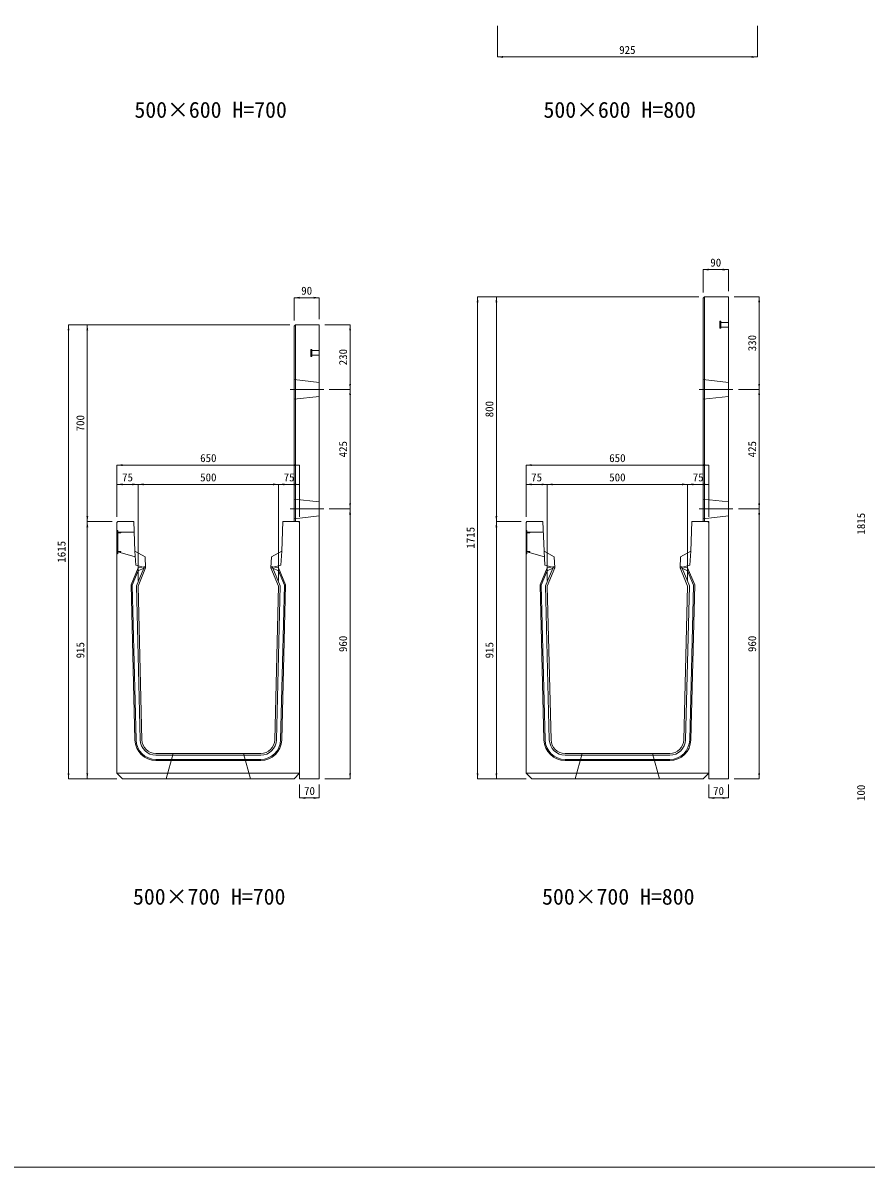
# Model space of a CAD drawing. Units: millimetres at full size. Extents: x -7442 to 51876, y 9625 to 40052.
# Drawn here: x 44845 to 47846, y 30160 to 34231 of the extents above; entities that cross this region are included whole.
import ezdxf
from ezdxf.enums import TextEntityAlignment as Align

# ---------------------------------------------------------------- set-up
doc = ezdxf.new("R2010")
doc.units = ezdxf.units.MM
doc.header["$LTSCALE"] = 16
for name, pattern in [('DASHED', [7.5, 6, -1.5]), ('USER1', [13.5, 7.5, -6]), ('USER2', [285.75, 190.5, -31.75, 31.75, -31.75])]:
    doc.linetypes.add(name, pattern=pattern)
doc.layers.add('0_2', color=7, linetype='Continuous')
for name, color, linetype, lineweight in [('HOLE', 7, 'DASHED', 9), ('KIJUN', 5, 'Continuous', 9), ('WWAY', 5, 'Continuous', 9), ('寸法線', 7, 'Continuous', 9), ('本体', 2, 'Continuous', 13), ('補助線', 8, 'Continuous', 9), ('ｲﾝｻｰﾄ', 3, 'USER1', 9)]:
    doc.layers.add(name, color=color, linetype=linetype, lineweight=lineweight)
doc.styles.add('ＭＳ ゴシック', font='')
doc.styles.get('ＭＳ ゴシック').set_extended_font_data('MS Gothic')

# ---------------------------------------------------------------- blocks, each defined once
blk = doc.blocks.new('filled_arrow')
at = {"color": 0, "linetype": 'Continuous', "lineweight": -2}
blk.add_solid([(7.5, 1.25), (0, 0), (7.5, -1.25)], dxfattribs=at)

msp = doc.modelspace()

# ---------------------------------------------------------------- linework, layer by layer
at = {"layer": 'HOLE'}
for points in [[(45379.9, 31631.78), (45629.9, 31631.78), (45654.9, 31541.78), (45354.9, 31541.78)], [(46835.59, 31631.78), (47085.59, 31631.78), (47110.59, 31541.78), (46810.59, 31541.78)]]:
    msp.add_lwpolyline(points, close=True, dxfattribs=at)
at = {"layer": 'KIJUN'}
for p, q in [((45255.02, 32292.24), (45255.15, 32282.12)), ((45274.91, 32290.58), (45281.9, 32291.78)), ((45734.9, 32290.58), (45727.9, 32291.78)), ((45754.78, 32292.24), (45754.65, 32282.12)), ((46710.71, 32292.24), (46710.84, 32282.12)), ((46730.6, 32290.58), (46737.59, 32291.78)), ((47190.59, 32290.58), (47183.59, 32291.78)), ((47210.47, 32292.24), (47210.35, 32282.12)), ((45268.67, 31680.52), (45254.9, 32226.78)), ((46724.36, 31680.52), (46710.59, 32226.78)), ((45691.15, 31631.78), (45318.66, 31631.78)), ((47146.84, 31631.78), (46774.35, 31631.78)), ((45318.66, 31625.78), (45691.15, 31625.78)), ((45691.15, 31610.78), (45318.66, 31610.78)), ((45318.66, 31606.78), (45691.15, 31606.78)), ((46774.35, 31625.78), (47146.84, 31625.78)), ((47146.84, 31610.78), (46774.35, 31610.78)), ((46774.35, 31606.78), (47146.84, 31606.78))]:
    msp.add_line(p, q, dxfattribs=at)
at = {"layer": 'KIJUN', "color": 7, "lineweight": 13}
for p, q in [((45691.15, 31631.78), (45318.66, 31631.78)), ((47146.84, 31631.78), (46774.35, 31631.78))]:
    msp.add_line(p, q, dxfattribs=at)
at = {"layer": 'KIJUN', "color": 7}
for p, q in [((45179.9, 31561.78), (45829.9, 31561.78)), ((46635.59, 31561.78), (47285.59, 31561.78))]:
    msp.add_line(p, q, dxfattribs=at)
at = {"layer": 'KIJUN', "color": 7, "lineweight": 13}
for points in [[(45281.9, 32291.78), (45279.9, 32331.78), (45243.9, 32351.78), (45239.9, 32456.78), (45182.9, 32456.78), (45179.9, 32453.78), (45179.9, 31561.78), (45199.9, 31541.78), (45809.9, 31541.78), (45829.9, 31561.78), (45829.9, 32453.78), (45826.9, 32456.78), (45769.9, 32456.78), (45765.9, 32351.78), (45729.9, 32331.78), (45727.9, 32291.78), (45754.9, 32226.78), (45741.13, 31680.52)], [(46737.59, 32291.78), (46735.59, 32331.78), (46699.59, 32351.78), (46695.59, 32456.78), (46638.59, 32456.78), (46635.59, 32453.78), (46635.59, 31561.78), (46655.59, 31541.78), (47265.59, 31541.78), (47285.59, 31561.78), (47285.59, 32453.78), (47282.59, 32456.78), (47225.59, 32456.78), (47221.59, 32351.78), (47185.59, 32331.78), (47183.59, 32291.78), (47210.59, 32226.78), (47196.82, 31680.52)], [(45268.67, 31680.52), (45254.9, 32226.78), (45281.9, 32291.78)], [(46724.36, 31680.52), (46710.59, 32226.78), (46737.59, 32291.78)]]:
    msp.add_lwpolyline(points, dxfattribs=at)
at = {"layer": 'KIJUN', "color": 7, "linetype": 'DASHED', "lineweight": 13}
for points in [[(45281.9, 32291.78), (45246.57, 32301.78), (45243.9, 32351.78)], [(45727.9, 32291.78), (45763.23, 32301.78), (45765.9, 32351.78)], [(46737.59, 32291.78), (46702.26, 32301.78), (46699.59, 32351.78)], [(47183.59, 32291.78), (47218.93, 32301.78), (47221.59, 32351.78)]]:
    msp.add_lwpolyline(points, dxfattribs=at)
at = {"layer": 'KIJUN'}
for points in [[(45254.9, 32226.78), (45281.9, 32291.78), (45281.65, 32296.81), (45255.02, 32292.24), (45229.78, 32231.46), (45243.68, 31679.89)], [(45247.68, 31679.99), (45233.8, 32230.71), (45255.15, 32282.12)], [(45255.15, 32282.12), (45274.91, 32290.58), (45248.87, 32227.9), (45262.67, 31680.37)], [(45766.12, 31679.89), (45780.03, 32231.46), (45754.78, 32292.24), (45728.15, 32296.81), (45727.9, 32291.78), (45754.9, 32226.78), (45741.13, 31680.52)], [(45747.13, 31680.37), (45760.93, 32227.9), (45734.9, 32290.58), (45754.65, 32282.12), (45776.01, 32230.71), (45762.12, 31679.99)], [(46710.59, 32226.78), (46737.59, 32291.78), (46737.34, 32296.81), (46710.71, 32292.24), (46685.47, 32231.46), (46699.37, 31679.89)], [(46703.37, 31679.99), (46689.49, 32230.71), (46710.84, 32282.12)], [(46710.84, 32282.12), (46730.6, 32290.58), (46704.56, 32227.9), (46718.37, 31680.37)], [(47221.81, 31679.89), (47235.72, 32231.46), (47210.47, 32292.24), (47183.84, 32296.81), (47183.59, 32291.78), (47210.59, 32226.78), (47196.82, 31680.52)], [(47202.82, 31680.37), (47216.62, 32227.9), (47190.59, 32290.58), (47210.35, 32282.12), (47231.7, 32230.71), (47217.82, 31679.99)]]:
    msp.add_lwpolyline(points, dxfattribs=at)
for centre, radius, start, end in [((45318.66, 31681.78), 75, 181.44413, 270), ((45318.66, 31681.78), 71, 181.44413, 270), ((45318.66, 31681.78), 56, 181.44413, 270), ((45318.66, 31681.78), 50, 181.44413, 270), ((45691.15, 31681.78), 50, 270, 358.55587), ((45691.15, 31681.78), 56, 270, 358.55587), ((45691.15, 31681.78), 71, 270, 358.55587), ((45691.15, 31681.78), 75, 270, 358.55587), ((46774.35, 31681.78), 75, 181.44413, 270), ((46774.35, 31681.78), 71, 181.44413, 270), ((46774.35, 31681.78), 56, 181.44413, 270), ((46774.35, 31681.78), 50, 181.44413, 270), ((47146.84, 31681.78), 50, 270, 358.55587), ((47146.84, 31681.78), 56, 270, 358.55587), ((47146.84, 31681.78), 71, 270, 358.55587), ((47146.84, 31681.78), 75, 270, 358.55587)]:
    msp.add_arc(centre, radius, start, end, dxfattribs=at)
at = {"layer": 'KIJUN', "color": 7, "lineweight": 13}
for centre, start, end in [((45318.66, 31681.78), 181.44413, 270), ((45691.15, 31681.78), 270, 358.55587), ((46774.35, 31681.78), 181.44413, 270), ((47146.84, 31681.78), 270, 358.55587)]:
    msp.add_arc(centre, 50, start, end, dxfattribs=at)
at = {"layer": 'WWAY', "color": 7, "linetype": 'DASHED', "lineweight": 13}
for points in [[(45179.9, 32426.78), (45183.1, 32424.78), (45183.1, 32342.78), (45179.9, 32340.78)], [(45241.35, 32418.78), (45183.1, 32418.78), (45183.1, 32424.78), (45179.9, 32426.78)], [(46635.59, 32426.78), (46638.79, 32424.78), (46638.79, 32342.78), (46635.59, 32340.78)], [(46697.04, 32418.78), (46638.79, 32418.78), (46638.79, 32424.78), (46635.59, 32426.78)], [(45179.9, 32340.78), (45183.1, 32342.78), (45183.1, 32348.78), (45244.97, 32331.78)], [(46635.59, 32340.78), (46638.79, 32342.78), (46638.79, 32348.78), (46700.66, 32331.78)]]:
    msp.add_lwpolyline(points, dxfattribs=at)
at = {"layer": 'WWAY'}
for points in [[(45181.1, 32423.78), (45183.1, 32423.78), (45183.1, 32343.78), (45181.1, 32343.78)], [(45183.1, 32418.78), (45193.1, 32418.78), (45193.1, 32416.78), (45183.1, 32416.78)], [(46636.79, 32423.78), (46638.79, 32423.78), (46638.79, 32343.78), (46636.79, 32343.78)], [(46638.79, 32418.78), (46648.79, 32418.78), (46648.79, 32416.78), (46638.79, 32416.78)], [(45183.1, 32350.78), (45193.1, 32350.78), (45193.1, 32348.78), (45183.1, 32348.78)], [(46638.79, 32350.78), (46648.79, 32350.78), (46648.79, 32348.78), (46638.79, 32348.78)]]:
    msp.add_lwpolyline(points, close=True, dxfattribs=at)
at = {"layer": '寸法線'}
for p, q in [((46533.59, 34220.86), (46533.59, 34109.69)), ((47458.59, 34220.86), (47458.59, 34109.69)), ((46533.59, 34109.69), (47458.59, 34109.69)), ((47265.59, 33353.22), (47355.59, 33353.22)), ((47265.59, 33271.78), (47265.59, 33353.22)), ((47355.59, 33276.78), (47355.59, 33353.22)), ((46463.12, 31541.78), (46463.12, 33256.78)), ((47250.59, 33256.78), (46463.12, 33256.78)), ((46530.01, 32456.78), (46530.01, 33256.78)), ((47250.59, 33256.78), (46530.01, 33256.78)), ((47375.59, 33256.78), (47465.03, 33256.78)), ((47465.03, 32926.78), (47465.03, 33256.78)), ((45809.9, 33253.22), (45899.9, 33253.22)), ((45809.9, 33171.78), (45809.9, 33253.22)), ((45899.9, 33176.78), (45899.9, 33253.22)), ((45007.43, 31541.78), (45007.43, 33156.78)), ((45794.9, 33156.78), (45007.43, 33156.78)), ((45074.32, 32456.78), (45074.32, 33156.78)), ((45794.9, 33156.78), (45074.32, 33156.78)), ((45919.9, 33156.78), (46009.33, 33156.78)), ((46009.33, 32926.78), (46009.33, 33156.78)), ((45935.49, 32926.78), (46009.33, 32926.78)), ((45935.49, 32926.78), (46009.33, 32926.78)), ((46009.33, 32501.78), (46009.33, 32926.78)), ((47391.18, 32926.78), (47465.03, 32926.78)), ((47391.18, 32926.78), (47465.03, 32926.78)), ((47465.03, 32501.78), (47465.03, 32926.78)), ((45179.9, 32657.79), (45829.9, 32657.79)), ((45179.9, 32473.78), (45179.9, 32657.79)), ((45829.9, 32473.78), (45829.9, 32657.79)), ((46635.59, 32657.79), (47285.59, 32657.79)), ((46635.59, 32473.78), (46635.59, 32657.79)), ((47285.59, 32473.78), (47285.59, 32657.79)), ((45179.9, 32589.11), (45254.9, 32589.11)), ((45179.9, 32473.78), (45179.9, 32589.11)), ((45254.9, 32589.11), (45754.9, 32589.11)), ((45254.9, 32246.78), (45254.9, 32589.11)), ((45254.9, 32246.78), (45254.9, 32589.11)), ((45754.9, 32246.78), (45754.9, 32589.11)), ((45754.9, 32589.11), (45829.9, 32589.11)), ((45754.9, 32246.78), (45754.9, 32589.11)), ((45829.9, 32473.78), (45829.9, 32589.11)), ((46635.59, 32589.11), (46710.59, 32589.11)), ((46635.59, 32473.78), (46635.59, 32589.11)), ((46710.59, 32589.11), (47210.59, 32589.11)), ((46710.59, 32246.78), (46710.59, 32589.11)), ((46710.59, 32246.78), (46710.59, 32589.11)), ((47210.59, 32246.78), (47210.59, 32589.11)), ((47210.59, 32589.11), (47285.59, 32589.11)), ((47210.59, 32246.78), (47210.59, 32589.11)), ((47285.59, 32473.78), (47285.59, 32589.11)), ((45935.49, 32501.78), (46009.33, 32501.78)), ((45935.49, 32501.78), (46009.33, 32501.78)), ((46009.33, 31541.78), (46009.33, 32501.78)), ((47391.18, 32501.78), (47465.03, 32501.78)), ((47391.18, 32501.78), (47465.03, 32501.78)), ((47465.03, 31541.78), (47465.03, 32501.78)), ((45074.32, 31541.78), (45074.32, 32456.78)), ((45162.9, 32456.78), (45074.32, 32456.78)), ((45162.9, 32456.78), (45074.32, 32456.78)), ((46530.01, 31541.78), (46530.01, 32456.78)), ((46618.59, 32456.78), (46530.01, 32456.78)), ((46618.59, 32456.78), (46530.01, 32456.78)), ((45179.9, 31541.78), (45007.43, 31541.78)), ((45179.9, 31541.78), (45074.32, 31541.78)), ((45829.9, 31521.78), (45829.9, 31473.52)), ((45899.9, 31521.78), (45899.9, 31473.52)), ((45919.9, 31541.78), (46009.33, 31541.78)), ((46635.59, 31541.78), (46463.12, 31541.78)), ((46635.59, 31541.78), (46530.01, 31541.78)), ((47285.59, 31521.78), (47285.59, 31473.52)), ((47355.59, 31521.78), (47355.59, 31473.52)), ((47375.59, 31541.78), (47465.03, 31541.78)), ((45829.9, 31473.52), (45899.9, 31473.52)), ((47285.59, 31473.52), (47355.59, 31473.52))]:
    msp.add_line(p, q, dxfattribs=at)
at = {"layer": '寸法線', "linetype": 'USER2'}
for p, q in [((45915.49, 32926.78), (45796.22, 32926.78)), ((47371.18, 32926.78), (47251.91, 32926.78)), ((45915.49, 32501.78), (45796.22, 32501.78)), ((47371.18, 32501.78), (47251.91, 32501.78))]:
    msp.add_line(p, q, dxfattribs=at)
at = {"layer": '本体', "color": 4, "lineweight": 5}
for p, q in [((47270.59, 33256.78), (47270.59, 32456.78)), ((45814.9, 33156.78), (45814.9, 32456.78))]:
    msp.add_line(p, q, dxfattribs=at)
at = {"layer": '本体', "linetype": 'USER1', "lineweight": 9}
for p, q in [((45809.9, 32961.78), (45899.9, 32951.78)), ((47265.59, 32961.78), (47355.59, 32951.78)), ((45809.9, 32891.78), (45899.9, 32901.78)), ((47265.59, 32891.78), (47355.59, 32901.78)), ((45809.9, 32536.78), (45899.9, 32526.78)), ((47265.59, 32536.78), (47355.59, 32526.78)), ((45809.9, 32466.78), (45899.9, 32476.78)), ((47265.59, 32466.78), (47355.59, 32476.78))]:
    msp.add_line(p, q, dxfattribs=at)
at = {"layer": '本体'}
for points in [[(47265.59, 33251.78), (47270.59, 33256.78), (47355.59, 33256.78), (47355.59, 31541.78), (47285.59, 31541.78), (47285.59, 32456.78), (47265.59, 32456.78)], [(45809.9, 33151.78), (45814.9, 33156.78), (45899.9, 33156.78), (45899.9, 31541.78), (45829.9, 31541.78), (45829.9, 32456.78), (45809.9, 32456.78)]]:
    msp.add_lwpolyline(points, close=True, dxfattribs=at)
at = {"layer": '補助線', "color": 1, "lineweight": 13}
msp.add_lwpolyline([(37386.43, 39329.48), (51875.82, 39329.48), (51875.82, 30160.45), (37386.43, 30160.45)], close=True, dxfattribs=at)
at = {"layer": 'ｲﾝｻｰﾄ'}
for p, q in [((47325.59, 33169.28), (47325.59, 33144.28)), ((47328.59, 33169.28), (47325.59, 33169.28)), ((47328.59, 33144.28), (47325.59, 33144.28)), ((47328.59, 33169.28), (47328.59, 33144.28)), ((47355.59, 33165.28), (47328.59, 33165.28)), ((47355.59, 33148.28), (47328.59, 33148.28)), ((47355.59, 33165.28), (47355.59, 33148.28)), ((45869.9, 33069.28), (45869.9, 33044.28)), ((45872.9, 33069.28), (45869.9, 33069.28)), ((45872.9, 33069.28), (45872.9, 33044.28)), ((45899.9, 33065.28), (45872.9, 33065.28)), ((45899.9, 33065.28), (45899.9, 33048.28)), ((45872.9, 33044.28), (45869.9, 33044.28)), ((45899.9, 33048.28), (45872.9, 33048.28))]:
    msp.add_line(p, q, dxfattribs=at)

# ---------------------------------------------------------------- block references
at = {"layer": '寸法線', "xscale": 2.67, "yscale": 2.67}
for p in [(46533.59, 34109.69), (47265.59, 33353.22), (45809.9, 33253.22), (45179.9, 32657.79), (46635.59, 32657.79), (45179.9, 32589.11), (45254.9, 32589.11), (45754.9, 32589.11), (46635.59, 32589.11), (46710.59, 32589.11), (47210.59, 32589.11), (45829.9, 31473.52), (47285.59, 31473.52)]:
    msp.add_blockref('filled_arrow', p, dxfattribs=at)
for p, rotation in [((47458.59, 34109.69), 180), ((47355.59, 33353.22), 180), ((45899.9, 33253.22), 180), ((46463.12, 33256.78), 270), ((46530.01, 33256.78), 270), ((47465.03, 33256.78), 270), ((45007.43, 33156.78), 270), ((45074.32, 33156.78), 270), ((46009.33, 33156.78), 270), ((46009.33, 32926.78), 90), ((47465.03, 32926.78), 90), ((46009.33, 32926.78), 270), ((47465.03, 32926.78), 270), ((45829.9, 32657.79), 180), ((47285.59, 32657.79), 180), ((45254.9, 32589.11), 180), ((45754.9, 32589.11), 180), ((45829.9, 32589.11), 180), ((46710.59, 32589.11), 180), ((47210.59, 32589.11), 180), ((47285.59, 32589.11), 180), ((46009.33, 32501.78), 90), ((46009.33, 32501.78), 270), ((47465.03, 32501.78), 90), ((47465.03, 32501.78), 270), ((45074.32, 32456.78), 90), ((45074.32, 32456.78), 270), ((46530.01, 32456.78), 90), ((46530.01, 32456.78), 270), ((45007.43, 31541.78), 90), ((45074.32, 31541.78), 90), ((46009.33, 31541.78), 90), ((46463.12, 31541.78), 90), ((46530.01, 31541.78), 90), ((47465.03, 31541.78), 90), ((45899.9, 31473.52), 180), ((47355.59, 31473.52), 180)]:
    msp.add_blockref('filled_arrow', p, dxfattribs=dict(at, rotation=rotation))

# ---------------------------------------------------------------- texts
at = {"layer": '0_2', "style": 'ＭＳ ゴシック'}
for s, p in [('500×600 H=700', (45241.86, 33876.09)), ('500×600 H=800', (46697.56, 33876.09)), ('500×700 H=700', (45236.81, 31077.01)), ('500×700 H=800', (46692.5, 31077.01))]:
    msp.add_text(s, height=56.96, dxfattribs=at).set_placement(p, align=Align.BOTTOM_LEFT)
at = {"layer": '寸法線', "style": 'ＭＳ ゴシック'}
for s, p in [('925', (46996.09, 34134.69)), ('90', (47310.59, 33378.22)), ('90', (45854.9, 33278.22)), ('650', (45504.9, 32682.79)), ('650', (46960.59, 32682.79)), ('75', (45217.4, 32614.11)), ('500', (45504.9, 32614.11)), ('75', (45792.4, 32614.11)), ('75', (46673.09, 32614.11)), ('500', (46960.59, 32614.11)), ('75', (47248.09, 32614.11)), ('70', (45864.9, 31498.52)), ('70', (47320.59, 31498.52))]:
    msp.add_text(s, height=28.48, dxfattribs=at).set_placement(p, align=Align.MIDDLE_CENTER)
for s, p in [('330', (47440.03, 33091.78)), ('230', (45984.33, 33041.78)), ('800', (46505.01, 32856.78)), ('700', (45049.32, 32806.78)), ('425', (45984.33, 32714.28)), ('425', (47440.03, 32714.28)), ('1815', (47827.5, 32449.28)), ('1715', (46438.12, 32399.28)), ('1615', (44982.43, 32349.28)), ('960', (45984.33, 32021.78)), ('960', (47440.03, 32021.78)), ('915', (45049.32, 31999.28)), ('915', (46505.01, 31999.28)), ('100', (47827.5, 31491.78))]:
    msp.add_text(s, height=28.48, rotation=90, dxfattribs=at).set_placement(p, align=Align.MIDDLE_CENTER)

doc.saveas('drawing.dxf')
